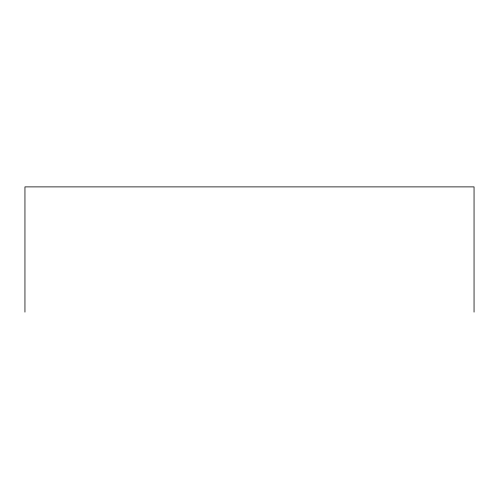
<?xml version="1.0" encoding="UTF-8"?>
<svg xmlns="http://www.w3.org/2000/svg" width="499" height="499" viewBox="0 0 499 499"><rect width="100%" height="100%" fill="white"/><g stroke="black" fill="none" stroke-linecap="round" stroke-linejoin="round"><path stroke-width="0.75" d="M474.05 312.112L474.05 186.888L24.95 186.888L24.95 312.112"/></g></svg>
